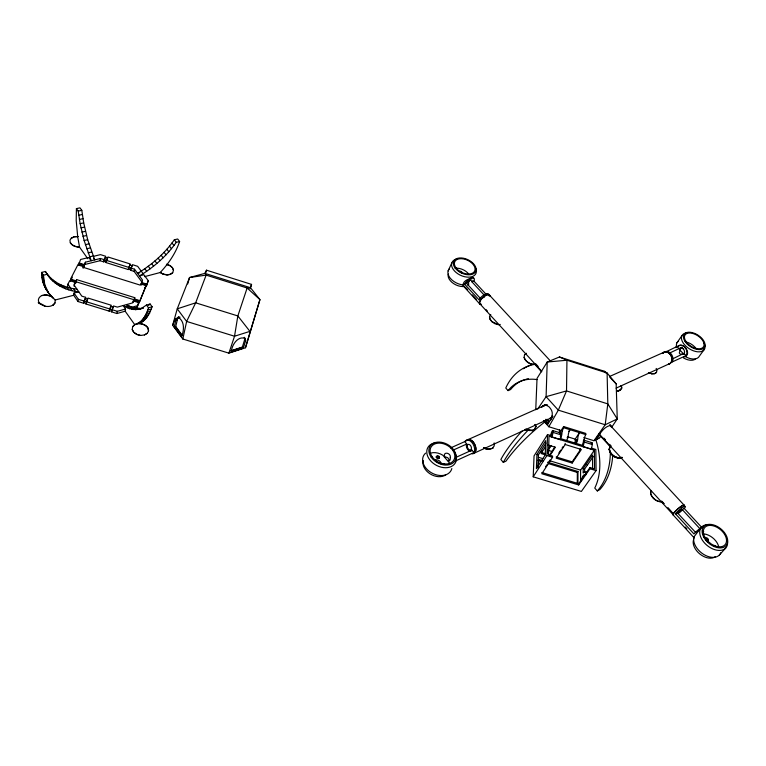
<?xml version="1.0" encoding="UTF-8"?>
<svg xmlns="http://www.w3.org/2000/svg" width="766" height="766" viewBox="0 0 766 766"><rect width="100%" height="100%" fill="white"/><g stroke="black" fill="none" stroke-linecap="round" stroke-linejoin="round"><path stroke-width="1.15" d="M580.571 481.833L580.59 470.171L594.359 450.207L549.002 436.208L548.475 454.812L552.573 456.067L552.545 457.292L541.811 473.742L578.675 484.945L589.973 468.754L589.964 467.528L594.55 468.936L594.359 450.207M578.675 484.945L578.675 483.719L589.964 467.528M577.286 483.193L577.334 472.44L577.976 471.502L547.623 462.233M577.937 483.451L577.976 471.502M575.189 439.129L575.17 442.499A3.188 0.958 -73.1 0 0 576.291 443.131A3.188 0.958 -73.1 0 0 577.727 439.253L577.794 438.142A4.625 1.388 -73 0 1 579.489 432.637L575.189 439.129L567.817 436.85M565.193 443.313L565.174 444.5L556.202 458.164L572.183 463.057L572.192 461.869L579.718 450.724L580.379 448.589M560.262 438.43A3.198 0.91 -73 0 0 561.861 434.341L561.938 433.23A4.634 1.331 -72.9 0 1 563.632 427.725L563.652 426.557L585.779 433.422L585.779 434.59A4.615 1.417 -73 0 0 584.085 440.086L584.027 441.197A3.188 0.977 -73.1 0 1 582.093 445.506M663.892 503.549L662.312 501.835C657.19 502.295 652.326 498.733 650.64 493.974L650.803 490.853L650.755 493.831C652.431 498.589 657.305 502.151 662.427 501.692M559.448 433.173L559.515 429.85M230.489 350.914L242.372 347.065L244.718 339.424L244.373 337.404L245.666 340.554L243.31 348.185L231.303 352.092C231.514 345.523 237.766 335.317 245.311 338.543M548.063 453.434L548.15 450.322L551.242 445.515M591.18 443.275A2.834 0.89 -73.1 0 1 592.29 444.539L591.342 449.278L591.333 448.091L595.824 449.47L596.072 470.621L581.384 491.437L533.203 476.816L546.914 455.569L547.546 434.571L552.075 435.969L552.047 437.147L553.052 432.407A2.844 0.785 -73 0 0 552.813 430.578L560.99 433.106M537.943 467.93L538.421 454.86L545.928 443.064M538.374 466.609L538.632 459.485L543.123 460.854M536.947 454.401L536.401 468.658L545.248 454.918L545.689 440.632L536.947 454.401L538.421 454.86M535.75 409.705L537.033 378.414L547.202 362.031L559.429 356.985L604.106 371.194L607.103 372.994L616.161 383.871L617.252 418.945L611.479 427.572M533.203 476.816L534.055 455.885L547.546 434.571M544.052 420.898L547.192 424.421C550.898 420.141 554.651 413.726 550.419 408.479C548.753 405.444 543.429 403.404 541.677 407.426M55.018 302.924L53.007 305.203L55.018 302.924L55.181 299.985L48.823 293.435L44.83 285.029L43.423 275.205L41.546 272.437L45.433 271.48C51.935 283.726 65.302 290.678 78.783 291.789L74.015 293.033L73.689 295.274L78.008 301.517L83.532 303.221L85.323 298.405L87.659 299.133L86.386 301.756M93.548 258.247L94.725 259.894L87.678 239.701L83.695 222.868L81.809 210.324L79.999 207.854L76.418 208.62L76.207 220.685L77.739 237.01L79.559 247.15L87.812 258.736M45.51 306.448C39.267 304.159 32.833 299.171 45.529 306.276C47.99 306.735 50.671 306.524 53.026 305.04M51.705 296.346L46.065 294.728L42.207 295.532L46.046 294.891L51.686 296.509M55.181 299.985L73.689 295.274M79.559 247.15C76.054 247.102 72.042 245.934 70.328 242.707C72.349 245.781 76.054 246.939 79.578 246.987M77.96 236.483L74.273 236.665L71.362 238.169L74.245 236.838L77.941 236.646M67.599 286.446L67.906 284.196L69.744 280.624L75.212 282.328L74.043 286.225M144.401 334.943L147.273 333.315L144.401 334.943L140.561 335.46L136.712 334.464L133.715 332.339L132.24 329.581L132.662 326.661L134.816 324.535L142.61 321.653L146.392 318.149L149.59 313.16L152.128 306.783L150.107 304.016L146.469 305.04L141.375 308.468L135.668 309.655L129.521 308.65L123.106 305.529L125.586 309.014L125.164 311.207L134.778 324.698L132.662 326.661M534.802 364.185C530.675 365.181 525.352 361.82 524.097 357.463L524.528 354.878L526.414 353.298M70.434 281.428L71.209 279.916L75.125 281.132L74.886 282.817L75.652 283.056L76.59 279.6L134.759 297.668L134.318 299.851L76.265 281.84M75.652 283.056L76.59 279.6M78.515 265.132L80.593 259.483L88.837 257.472L91.192 260.766L84.126 240.524L80.124 223.662L78.218 211.11L76.418 208.62M702.795 526.788L700.421 528.444L694.073 536.755L694.456 537.895M78.008 301.517L78.343 299.286L74.015 293.033M83.14 268.263L83.475 266.032L78.094 264.356L70.51 279.121L75.978 280.816M82.632 266.357L83.37 264.892L83.121 266.568L83.877 266.807L85.419 262.192L100.413 258.496L104.099 259.655L105.746 256.284L100.47 254.628L93.529 256.323M83.877 266.807L85.419 262.192M83.532 303.221L85.668 297.332L81.809 296.145L73.948 284.818L75.212 282.328M85.313 299.563L85.668 297.332M85.869 303.949L88.004 298.06L111.204 305.232L109.117 311.111L85.869 303.949L86.127 303.422L83.781 302.704M85.083 264.414L100.059 260.708L100.413 258.496M100.059 260.708L103.736 261.867L104.099 259.655M103.736 261.867L105.421 257.319L107.661 258.027L105.976 262.566L128.238 269.546L129.885 264.998L132.116 265.697L130.469 270.245L134.107 271.394L142.074 282.252L141.011 284.655L142.514 280.069L134.529 269.201L106.35 260.354L105.976 262.566M567.405 437.089L567.194 437.913M109.117 311.111L110.859 306.304L113.186 307.022L111.443 311.829L116.911 313.524L125.164 311.207M111.443 311.829L113.521 305.95L117.332 307.128L132.422 302.943L133.533 300.435L138.933 302.11L136.903 307.913L131.608 309.225M116.911 313.524L117.313 311.322L125.586 309.014M560.272 438.497L583.194 445.573L583.194 446.76L584.152 442.02A2.834 0.871 -73.1 0 0 583.347 440.431M128.238 269.546L130.21 263.964L107.987 256.993L106.35 260.354M130.469 270.245L132.441 264.672L137.66 266.319L143.108 273.654C155.948 265.352 167.457 254.848 176.266 242.324L179.608 241.491L177.664 238.982L174.332 239.806C164.709 253.489 151.898 264.777 137.583 273.357L139.795 272.782M134.107 271.394L134.529 269.201M560.252 439.684L561.239 434.944A2.844 0.814 -73 0 0 560.769 433.154M610.904 426.672L610.818 425.427L609.88 424.69M648.39 372.592L651.665 373.789L654.576 373.731L656.472 372.439L657.008 370.074L656.165 368.456M133.102 302.618L133.533 300.435M134.759 297.668L133.772 301.095L137.085 302.12M141.758 284.885L142.083 283.248L145.894 284.435L145.559 286.072L146.306 286.302L148.25 280.662L143.884 274.755L139.469 275.913L143.108 273.654M134.538 301.325L134.864 299.688L138.723 300.885L138.387 302.522L139.153 302.762L146.114 285.603L140.791 283.947L140.264 285.134L82.872 267.219L83.475 266.032M139.153 302.762L146.114 285.603M132.24 329.581L133.744 332.176L136.75 334.302L140.561 335.46M136.903 307.913L138.933 302.11M694.073 536.755L693.623 539.025A15.866 10.245 39.7 0 0 705.429 555.379A15.866 10.245 39.7 0 0 720.825 552.669M138.368 323.501C141.681 323.759 145.98 324.765 147.991 328.135L148.547 330.96L148.029 327.972C146.038 324.784 141.681 323.233 138.464 323.625M146.306 286.302L148.25 280.662M144.563 276.641L160.199 272.524C168.52 263.648 175.72 253.192 179.608 241.491M182.815 339.012L186.636 321.433L195.665 302.819L206.131 275.109L204.867 273.366L206.485 270.187L251.554 284.397L250.472 287.719L259.942 299.611L245.474 347.764L228.9 353.155L182.815 339.012L172.666 325.244L177.243 308.842L189.547 277.531L204.867 273.366L250.472 287.719L247.121 288.006L206.131 275.109L189.547 277.531L187.689 284.004M206.016 272.351L206.485 270.187M166.471 264.26L169.937 265.515L172.455 267.65L173.47 270.178L172.704 272.715L170.378 274.372C166.739 275.473 163.12 274.63 160.228 272.361M166.998 274.927L170.416 274.209L172.704 272.715M173.47 270.178L172.417 267.803L169.937 265.515M178.497 317.526C184.912 321.5 184.118 330.768 181.504 336.801L174.217 326.919L176.209 318.733L179.062 317.076L177.568 317.459M182.26 335.422L175.711 326.536L177.702 318.35L179.062 317.076L176.209 318.733L177.702 318.35M561.047 435.414L560.434 436.658M245.474 347.764L259.942 299.611L247.121 288.006L237.843 315.946L234.53 336.226L228.9 353.155M532.686 430.559C523.724 429.812 520.698 428.903 532.59 430.703L535.032 429.017L535.894 426.231L534.946 429.161L532.782 430.272L529.45 430.406L525.878 429.123M550.419 435.844L551.568 432.225A2.844 0.785 -73 0 1 552.813 430.578M250.051 288.906L251.554 284.397M134.902 324.65C142.361 322.409 146.354 314.769 148.489 307.817L146.469 305.04M560.597 435.576L560.281 436.304M484.725 295.686L471.846 281.744L472.048 281.218A3.677 1.551 -42.7 0 0 470.448 280.126A3.677 1.551 -42.7 0 0 466.982 282.893L464.598 284.148L479.095 299.937L479.775 298.817A6.607 2.681 -42.5 0 1 485.998 293.828A6.607 2.681 -42.5 0 1 488.765 295.705M471.846 281.744L473.886 281.074L474.269 280.04A6.549 2.767 -42.7 0 0 471.435 278.077A6.549 2.767 -42.7 0 0 465.259 283.018L464.598 284.148M455.444 461.008L474.03 452.505L474.499 451.27A7.574 4.682 65.4 0 0 471.952 442.537A7.574 4.682 65.4 0 0 465.556 440.68L464.818 441.58L450.638 447.909M474.03 452.505L471.942 450.236A4.251 2.624 65.4 0 1 471.473 450.801M172.666 325.244L175.222 318.713M609.257 449.115C609.659 455.148 617.042 459.313 622.04 457.79C616.419 459.648 609.746 455.09 609.152 449.259L610.224 446.693L598.648 434.054M473.522 278.182L473.129 277.57C469.165 278.7 462.204 280.672 463.21 285.881L479.669 303.843M138.052 302.417L138.723 300.885M145.253 285.919L145.894 284.435M134.194 301.22L134.864 299.688M141.432 284.722L142.083 283.248M110.563 307.951L110.802 307.434M448.12 270.925L451.758 263.044M672.117 362.002L672.663 360.853A6.482 4.998 62.5 0 0 670.604 353.346A6.482 4.998 62.5 0 0 664.093 352.216L663.27 353.078M672.289 359.043L684.392 353.088A3.591 2.805 62.1 0 0 683.243 348.932A3.591 2.805 62.1 0 0 679.595 348.329L669.503 353.107M672.098 361.983L686.039 355.615L686.614 354.486A6.406 4.998 62.1 0 0 684.584 347.065A6.406 4.998 62.1 0 0 678.073 345.983L665.415 352.121M74.359 282.644L75.125 281.132M179.503 318.072L179.981 317.124M71.276 279.245L72.358 277.139M489.512 316.655L490.01 319.039L491.944 321.586L498.264 324.64L494.874 323.712L491.868 321.739L489.934 319.192L489.512 316.655L490.776 314.548M147.244 333.478L148.585 330.797M469.998 279.887L468.562 282.166L466.695 282.778M524.528 354.878L526.328 353.442M524.097 357.463C525.476 361.236 530.158 364.721 534.764 364.338L541.629 371.836M562.349 430.932L548.81 426.739L558.318 410.145L566.524 390.919L566.945 360.231L559.429 356.985M485.452 448.771C485.989 450.686 499.489 446.071 489.225 449.345L483.672 447.775M522.115 430.961A78.544 22.741 -41.2 0 0 500.859 459.523L503.31 462.396L506.02 461.103A64.2 18.374 -41 0 1 541.974 424.173L545.995 421.041L547.125 419.241M550.783 419.873L552.018 417.891M542.385 450.36L541.122 452.352L545.382 453.654M545.516 446.568L541.083 453.529L545.344 454.832M538.632 459.485L538.019 460.433L541.39 461.458M548.178 449.393L550.649 445.544M560.406 431.612L563.652 426.557M549.634 454.956L554.766 447.038M549.605 456.134L555.379 447.229L547.862 444.912M545.641 466.714L546.895 464.78M548.159 462.846L550.045 459.945M568.832 431.402L569.952 429.678A4.625 1.35 -73 0 0 568.248 435.184L568.18 436.304A3.198 0.929 -73 0 1 566.275 440.622M71.382 237.996L69.955 240.179L70.309 242.87M558.826 453.032L560.76 450.073M562.062 448.091L563.02 446.635M617.683 390.804L620.221 390.047L621.58 388.017L621.188 385.585M620.221 390.047L617.722 391.033L620.316 390.277L621.695 388.218L621.398 385.595L621.695 388.218M620.316 390.277L617.827 390.89M572.183 463.057L581.356 449.489L565.174 444.5M537.617 409.14L546.101 396.673L547.202 362.031L566.945 360.231L607.103 372.994L607.811 403.893L605.197 424.757L593.947 440.709L583.788 437.568M599.893 433.728L598.505 435.73M586.143 474.642A7.449 2.346 -73.7 0 0 583.185 473.034L583.175 468.553L592.501 455.052L592.635 469.443M584.64 472.363L584.64 469.003L593.344 456.431M651.665 373.789L654.681 373.588L656.472 372.439M676.914 342.842L681.941 335.642M609.152 449.259L609.391 448.933C609.985 454.659 616.544 459.14 622.078 457.312M621.973 457.455C618.612 458.738 614.524 457.13 612.369 454.812M704.576 348.98L699.387 356.123A13.07 7.526 32.6 0 1 687.782 357.789L685.331 356.583L683.617 356.956M678.552 513.163A4.156 0.728 -41.1 0 0 682.276 509.802L684.976 507.647A7.401 1.302 -41.1 0 0 683.272 507.044A7.401 1.302 -41.1 0 0 676.378 512.713L675.44 513.775L693.958 533.94L694.925 532.887A7.468 1.149 -40.9 0 1 703.609 526.347M492.337 448.388L494.175 445.975L494.166 442.93M465.939 441.149L466.762 440.134A7.574 4.682 65.4 0 1 473.168 441.992A7.574 4.682 65.4 0 1 475.705 450.724L475.188 452.093A7.574 4.682 65.4 0 1 471.99 453.721M464.799 441.561L466.753 444.069A4.251 2.624 65.4 0 0 467.27 448.838A4.251 2.624 65.4 0 0 470.86 451.107M695.901 532.734L677.297 512.732A4.156 0.728 -41.1 0 0 676.656 513.718M719.408 554.967L725.718 548.044M678.264 346.443C683.052 341.263 691.765 353.509 685.331 356.583M662.379 353.471L663.203 352.609A6.482 4.989 62.5 0 1 669.714 353.739A6.482 4.989 62.5 0 1 671.782 361.255L671.15 362.519A6.482 4.989 62.5 0 1 669.053 364.051M148.48 305.404L150.107 304.016M583.271 441.57L583.481 442.643L582.696 443.227M544.798 404.927L542.51 406.162L545.258 404.879M42.226 295.36C39.085 296.691 37.247 299.621 39.133 302.762M675.44 513.775L677.403 512.617M595.546 439.004L596.197 440.938A64.631 43.155 63.1 0 1 594.751 488.076L597.308 490.949L599.816 489.608A78.927 53.314 63.7 0 0 612.723 455.598M547.192 424.421L548.303 423.828L545.181 420.352M551.798 417.097L552.908 416.522L552.267 415.603M551.53 417.489L552.64 416.905M600.161 437.463L595.967 439.521C599.721 434.293 603.723 426.356 610.818 425.427M593.947 440.709L598.964 438.238M596.963 437.242L599.041 436.227M616.046 388.161L669.714 363.611M473.761 453.357L551.051 417.987M456.507 457.13L471.99 450.092M452.658 450.331L466.839 443.974M609.717 376.422L663.567 352.427M467.949 285.316L468.668 285.009L468.562 282.166M534.678 364.492L534.563 364.367A79.626 53.744 63.1 0 0 505.771 388.027L508.069 390.612L510.616 389.53A64.277 43.001 63.4 0 1 524.902 379.553M547.518 404.802L546.33 405.281L546.091 404.62M232.481 350.55L243.425 346.998M141.605 320.523L145.195 319.479M140.35 321.691L143.931 320.657M139.029 322.697L142.61 321.653M137.669 323.53L141.231 322.496M136.243 324.2L139.814 323.166M143.922 317.679L147.522 316.645M142.792 319.183L146.392 318.149M145.971 314.194L149.59 313.16M144.985 316.013L148.594 314.979M147.723 310.086L151.362 309.062M146.89 312.222L150.509 311.188M137.631 309.502L143.137 308.095L139.536 309.11M141.375 308.468L143.185 307.951M148.489 307.817L152.128 306.783M129.521 308.65L133.093 307.654L141.231 308.497M133.657 309.56L137.238 308.554M135.668 309.655L139.259 308.65M125.26 306.802L128.822 305.806L133.093 307.654M127.395 307.836L130.967 306.84M131.197 307.444L137.344 305.72M174.217 326.919L175.711 326.536M175.854 320.083L177.348 319.7M43.423 275.205L47.32 274.238L48.957 276.65M89.612 256.849L93.155 255.988M88.119 252.857L91.652 252.004M86.702 248.797L90.244 247.954M85.371 244.689L88.913 243.847M84.126 240.524L87.678 239.701M82.977 236.33L86.529 235.507M81.924 232.117L85.486 231.303M80.976 227.895L84.538 227.081M80.124 223.662L83.695 222.868M79.386 219.449L82.958 218.664M78.745 215.265L82.326 214.48M78.218 211.11L81.809 210.324M681.893 347.257A3.485 2.461 81.2 0 0 680.218 349.66L679.289 353.002L679.873 353.72L680.572 354.275L684.517 353.911M498.264 324.64L500.265 324.43M545.995 421.041L548.667 420.831M702.805 530.647L703.667 531.259A4.127 1.312 -30.8 0 1 703.073 532.322M463.095 284.866L461.228 284.646A13.108 8.11 25.1 0 1 450.025 277.924A13.108 8.11 25.1 0 1 449.154 269.077M45.433 271.48C52.021 282.348 64.66 287.92 76.926 289.117M163.35 274.104L167.026 274.774M541.849 472.517L578.675 483.719M546.914 455.569L552.545 457.292M589.973 468.754L596.072 470.621M583.175 468.553L584.64 469.003M538.364 457.254L542.922 458.652M549.777 460.749L580.59 470.171M548.13 463.516L577.334 472.44M548.15 450.322L552.506 451.662M586.105 464.311L587.57 464.761M556.231 456.976L572.192 461.869M583.836 440.172L591.955 442.681M553.052 432.407L561.239 434.944M584.152 442.02L592.29 444.539M552.142 436.993L560.348 439.531M583.299 446.607L591.448 449.125M78.343 299.286L83.877 300.99M84.04 301.028L109.509 308.909M109.653 308.937L117.313 311.322M109.356 310.594L111.683 311.312M563.632 427.725L585.779 434.59M134.213 298.903L139.594 300.578M104.243 259.731L106.484 260.43M103.965 261.388L106.206 262.087M128.458 269.067L130.689 269.766M78.841 262.891L84.212 264.576M141.442 282.462L146.756 284.129M84.126 265.132L79.52 263.695L78.774 265.151L81.665 266.051M144.918 287.556L145.664 287.786M525.782 429.266L529.363 430.549L532.686 430.425L535.013 428.912L535.827 426.432L535.195 424.402L535.798 426.375M166.442 264.423L169.899 265.678M649.578 372.841L651.761 373.636M483.758 447.622L485.539 448.617M160.199 272.524L163.321 274.266M128.822 305.806L126.658 304.542L127.903 306.276M463.21 285.881L464.579 286.398L462.702 286.57A11.614 7.21 25.1 0 1 451.883 282.281A11.614 7.21 25.1 0 1 448.292 274.075M545.708 419.308L546.273 419.787A10.13 6.884 64.5 0 0 548.236 420.812M677.249 346.845L679.174 348.769M684.095 353.672L686.039 355.615M683.693 354.055L679.48 349.574M604.106 371.194L605.715 372.879M609.726 377.111L616.161 383.871M610.004 425.149L684.028 505.062M489.196 294.853L550.85 361.428M473.886 281.074L485.95 294.115M684.306 508.547L701.962 527.64M682.362 509.696L700.038 528.827M466.657 283.468L480.349 298.347M603.934 438.133L605.552 439.895M609.592 444.309L611.211 446.071M661.623 501.05L663.95 503.588M672.481 512.894L667.828 507.82L671.772 512.148M465.364 287.25L467.71 289.807M472.392 294.91L476.299 299.171M479.43 302.58L480.991 304.284L480.272 304.236A6.616 2.671 -42.5 0 1 479.937 301.067L480.694 299.812A6.616 2.671 -42.5 0 1 486.295 295.063A6.616 2.671 -42.5 0 1 489.78 295.743M485.903 309.474L487.502 311.216M535.721 363.84L538.144 366.483M685.264 527.046L686.872 528.799M673.055 514.848L694.073 537.78M479.698 303.604L541.734 371.299M598.935 433.7L673.18 514.723M610.243 446.971L609.286 449.077L610.014 452.055L612.264 454.956M547.862 420.065L549.346 421.712M545.344 421.041L547.623 423.588M543.4 420.678L548.81 426.739M244.718 339.424L245.666 340.554L244.373 337.404L244.517 337.95M244.574 339.855L245.513 340.985M242.372 347.065L243.31 348.185M174.332 239.806L176.266 242.324M171.996 243.004L173.93 245.522M169.516 246.164L171.44 248.682M166.873 249.266L168.788 251.784M164.087 252.301L166.002 254.819M161.166 255.26L163.072 257.788M158.122 258.142L160.017 260.67M154.943 260.938L156.848 263.466M151.668 263.638L153.564 266.175M148.278 266.233L150.165 268.78M48.354 292.555C43.777 286.924 41.565 279.638 41.546 272.437M144.793 268.732L146.679 271.269M175.586 326.804L181.561 334.895M73.507 288.648L75.355 291.329M67.906 284.196L70.951 288.6M70.185 287.997L72.042 290.687M66.996 287.154L68.854 289.854M63.932 286.13L65.79 288.839M61.012 284.923L62.879 287.633M58.245 283.525L60.112 286.245M55.64 281.945L57.517 284.674M53.218 280.193L55.085 282.932M50.968 278.269L52.844 281.007M48.919 276.162L50.795 278.91M41.651 275.013L43.528 277.771M41.919 277.512L43.796 280.27M42.36 279.935L44.237 282.692M42.963 282.281L44.83 285.029M52.145 296.835L53.371 298.644M43.739 284.531L45.596 287.279M44.658 286.685L46.515 289.433M49.867 294.297L51.715 297.026M45.74 288.744L50.202 295.283M535.108 424.555L535.731 426.576M683.636 348.645A1.235 0.709 32.5 0 1 682.429 348.358A1.235 0.709 32.5 0 1 681.759 347.371M703.561 342.249A13.156 7.507 32.5 0 1 699.186 351.853A13.156 7.507 32.5 0 1 683.186 342.967A13.156 7.507 32.5 0 1 686.767 332.913M676.684 347.094A13.07 7.526 32.6 0 1 678.197 341.339M695.308 359.101A11.576 6.693 32.6 0 1 683.425 357.894M676.062 347.707A11.576 6.693 32.6 0 1 676.512 345.964M685.886 341.914A10.877 6.262 32.6 0 1 696.237 348.75M687.341 344.202A1.226 0.709 32.5 0 1 687.629 344.269M688.184 344.556A1.226 0.709 32.5 0 1 688.615 344.987M443.169 463.842A1.475 1.072 29.3 0 1 445.094 464.56M436.591 457.685A1.465 1.063 28.8 0 1 438.028 456.44A1.465 1.063 28.8 0 1 438.966 458.451M437.348 458.461A1.465 1.063 28.8 0 1 437.032 458.25M445.822 474.815A13.826 10.13 29 0 1 430.147 473.895A13.826 10.13 29 0 1 423.215 460.529M435.002 460.127A3.897 2.844 28.9 0 1 439.062 460.634A3.897 2.844 28.9 0 1 441.063 464.005M436.831 461.86A3.457 2.528 29 0 1 437.664 462.185M438.42 462.674A3.457 2.528 29 0 1 439.052 463.286M443.198 464.311A1.475 1.072 29.3 0 1 444.251 464.589M454.88 452.754A15.741 11.413 28.9 0 1 447.603 467.605A15.741 11.413 28.9 0 1 427.744 456.412A15.741 11.413 28.9 0 1 436.926 442.643M436.093 456.45A2.671 1.944 28.8 0 1 439.119 457.465M436.141 457.417A2.662 1.944 28.8 0 1 438.564 458.508M451.844 468.533A15.617 11.413 28.9 0 1 431.373 472.746A15.617 11.413 28.9 0 1 425.609 453.127M430.655 453.118A13.003 9.498 28.9 0 1 442.825 455.224L448.972 462.338A13.003 9.498 28.9 0 1 449.489 464.158M706.185 540.461A1.484 0.958 39.5 0 1 705.869 540.231M705.256 538.766A1.484 0.958 39.5 0 1 707.008 538.69A1.484 0.958 39.5 0 1 707.64 540.49M705.678 538.862A1.484 0.958 39.5 0 1 707.152 538.048A1.484 0.958 39.5 0 1 708.004 540.068A1.484 0.958 39.5 0 1 705.812 539.168M706.166 538.594A2.71 1.752 39.5 0 1 707.966 540.557M715.406 556.614A14.047 9.096 39.8 0 1 700.038 554.153A14.047 9.096 39.8 0 1 693.67 539.456M727.403 540.767A15.99 10.245 39.5 0 1 716.382 550.103A15.99 10.245 39.5 0 1 700.038 534.965A15.99 10.245 39.5 0 1 710.245 524.882M713.337 545.689A1.494 0.967 39.9 0 1 715.588 546.388M684.23 505.656A7.392 1.312 -41.1 0 0 681.51 506.182A7.392 1.312 -41.1 0 0 675.229 511.468L674.185 512.645A7.392 1.312 -41.1 0 0 673.438 514.963M680.409 507.36A5.391 0.958 -41.1 0 1 681.328 506.766M705.936 539.886A2.71 1.752 39.5 0 1 706.463 540.365M707.085 541.409A3.964 2.557 39.7 0 1 710.245 543.783M702.786 533.845A13.204 8.531 39.7 0 1 718.604 546.282M697.146 531.48A4.194 0.642 -40.9 0 1 698.793 530.053M662.571 353.25A6.377 4.912 62.5 0 1 670.93 355.577A6.377 4.912 62.5 0 1 668.498 364.041M480.962 304.274A6.511 2.633 -42.5 0 1 482.867 297.553A6.511 2.633 -42.5 0 1 489.79 296.145M679.902 507.58A5.601 0.986 -41.1 0 1 681.769 506.412M673.678 514.723A7.277 1.283 -41.1 0 1 678.13 508.595A7.277 1.283 -41.1 0 1 683.875 506.058M459.629 271.547A1.235 0.756 25 0 1 461.371 271.595A1.235 0.756 25 0 1 461.505 272.907M459.964 271.777A1.235 0.756 25 0 1 461.352 272.332M475.657 268.196A13.194 8.091 25 0 1 469.156 277.168A13.194 8.091 25 0 1 453.127 269.259A13.194 8.091 25 0 1 456.986 258.975M455.243 268.244A10.906 6.75 25.1 0 1 468.706 274.017M483.49 297.696A4.826 1.953 -42.5 0 1 484.466 296.921M472.565 453.596A7.449 4.615 65.4 0 0 475.313 445.611A7.449 4.615 65.4 0 0 467.643 439.78L545.181 405.224A7.028 4.768 64.5 0 0 544.157 405.951M552.085 417.279A7.028 4.768 64.5 0 1 549.816 418.265M586.162 472.172A7.449 2.355 -73.7 0 1 587.034 472.43M581.499 480.301A4.376 1.379 -73.7 0 1 583.108 475.81A4.376 1.379 -73.7 0 1 584.822 475.255M610.349 452.543A79.08 53.266 63.8 0 1 597.308 490.949M503.31 462.396A78.659 22.549 -41.2 0 1 527.87 430.425M508.069 390.612A64.401 42.963 63.4 0 1 537.014 379.582M523.417 368.724A79.472 53.802 63 0 1 530.943 364.97M526.041 379.218A64.277 43.001 63.4 0 1 528.368 378.672M450.303 457.436L450.303 458.528A4.213 2.154 79.7 0 1 448.866 461.113L448.311 461.094L449.01 459.322L447.67 457.695L444.625 456.613C442.758 451.088 451.26 452.85 450.303 457.436M576.961 439.799C576.348 443.638 575.572 439.138 576.961 439.799M552.564 432.263L551.798 434.025L552.564 432.263M617.252 418.945L605.197 424.757L558.318 410.145L546.101 396.673L566.524 390.919L607.811 403.893L617.252 418.945M195.665 302.819L177.243 308.842L186.636 321.433L234.53 336.226L249.917 331.372L237.843 315.946L195.665 302.819M684.785 341.014A12.055 6.865 32.5 0 0 703.523 348.386A12.055 6.865 32.5 0 0 694.465 333.334A12.055 6.865 32.5 0 0 684.785 341.014M685.647 340.994A10.963 6.243 32.5 0 0 702.681 347.697A10.963 6.243 32.5 0 0 694.446 334.014A10.963 6.243 32.5 0 0 685.647 340.994M437.06 457.446A1.465 1.063 28.8 0 0 439.435 457.695A1.465 1.063 28.8 0 0 437.951 455.827A1.465 1.063 28.8 0 0 437.06 457.446M467.27 446.195A2.978 1.838 65.4 0 0 470.42 449.929A2.978 1.838 65.4 0 0 470.372 445.352A2.978 1.838 65.4 0 0 467.27 446.195M431.21 457.254A14.439 10.446 28.8 0 0 454.717 461.17A14.439 10.446 28.8 0 0 441.465 442.308A14.439 10.446 28.8 0 0 431.21 457.254M432.225 456.9A13.127 9.498 28.8 0 0 453.606 460.471A13.127 9.498 28.8 0 0 441.57 443.313A13.127 9.498 28.8 0 0 432.225 456.9M678.935 512.588A2.911 0.507 -41.1 0 0 681.999 509.361A2.911 0.507 -41.1 0 0 678.465 511.822A2.911 0.507 -41.1 0 0 678.935 512.588M703.81 537.244A14.659 9.374 39.4 0 0 725.967 545.746A14.659 9.374 39.4 0 0 714.946 525.399A14.659 9.374 39.4 0 0 703.81 537.244M704.816 537.119A13.328 8.522 39.4 0 0 724.962 544.856A13.328 8.522 39.4 0 0 714.956 526.366A13.328 8.522 39.4 0 0 704.816 537.119M455.377 268.349A12.093 7.401 25 0 0 475.044 272.485A12.093 7.401 25 0 0 463.727 258.276A12.093 7.401 25 0 0 455.377 268.349M456.23 268.157A10.992 6.731 25 0 0 474.106 271.92A10.992 6.731 25 0 0 463.832 259.004A10.992 6.731 25 0 0 456.23 268.157"/></g></svg>
